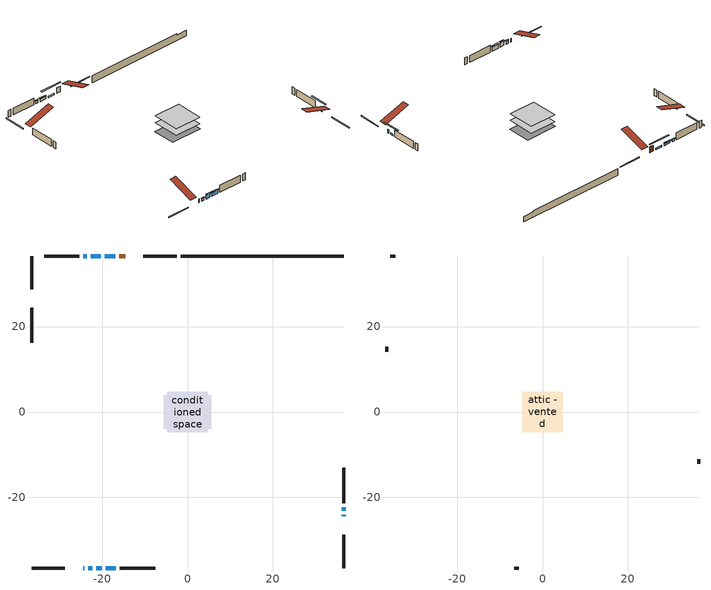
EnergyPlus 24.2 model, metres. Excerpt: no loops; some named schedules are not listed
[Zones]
conditioned space
 floor adiabatic (AdiabaticFloorConstruction): -4.7,-4.7 -4.7,4.7 4.7,4.7 4.7,-4.7 z0.69
 floor foundation (Slab1 construction): -5.56,-3.96 -5.56,3.96 5.56,3.96 5.56,-3.96 z-1.75
 wall outside (RimJoist1 construction): -2.53,36.5 -10.35,36.5 / -36.5,-36.5 -28.68,-36.5 / -36.5,36.5 -36.5,28.68 / 36.5,-36.5 36.5,-28.68 z0.69:0.99
 wall outside (AdiabaticWallConstruction 1): -14.61,36.5 -15.95,36.5 z0.69:2.72
 wall outside (AdiabaticWallConstruction): -24.42,-36.5 -24.1,-36.5 / 36.5,-24.42 36.5,-24.03 z0.69:1.91; -16.88,36.5 -19.39,36.5 z0.69:1.22; -20.32,36.5 -22.6,36.5 z0.69:1.53; -23.53,36.5 -24.37,36.5 z0.69:1.51; -23.17,-36.5 -22.33,-36.5 z0.69:1.63; -21.4,-36.5 -20.01,-36.5 z0.69:2.29; -19.08,-36.5 -16.77,-36.5 z0.69:2.09; 36.5,-23.1 36.5,-22.26 z0.69:1.23
 wall outside (Wall1 construction): -25.3,36.5 -33.56,36.5 / -15.84,-36.5 -7.57,-36.5 / -36.5,24.42 -36.5,16.15 / 36.5,-21.33 36.5,-13.07 z0.69:3.13
 wall foundation (FoundationWall1 construction): -1.61,36.5,-1.75 -1.61,36.5,0.69 32.68,36.5,0.69 32.68,36.5,0.22 36.5,36.5,0.22 36.5,36.5,-1.75
 window (WindowConstruction 5): -24.42,-36.5 -24.1,-36.5 z0.69:1.91
 window (WindowConstruction 8): -16.88,36.5 -19.39,36.5 z0.69:1.22
 window (WindowConstruction 6): 36.5,-24.42 36.5,-24.03 z0.69:1.91
 window (WindowConstruction): -20.32,36.5 -22.6,36.5 z0.69:1.53
 window (WindowConstruction 1): -23.53,36.5 -24.37,36.5 z0.69:1.5
 window (WindowConstruction 2): -23.17,-36.5 -22.33,-36.5 z0.69:1.63
 window (WindowConstruction 3): -21.4,-36.5 -20.01,-36.5 z0.69:2.29
 window (WindowConstruction 4): -19.08,-36.5 -16.77,-36.5 z0.69:2.09
 window (WindowConstruction 7): 36.5,-23.1 36.5,-22.26 z0.69:1.22
 door (Door): -14.61,36.5 -15.95,36.5 z0.69:2.72
 ceiling adiabatic (AdiabaticFloorConstruction): 4.7,-4.7 4.7,4.7 -4.7,4.7 -4.7,-4.7 z0.69
attic - vented
 floor to conditioned space (Floor1 construction Reversed): -4.69,-4.69 -4.69,4.69 4.69,4.69 4.69,-4.69 z3.13
 wall outside (Wall2 construction): -34.49,36.5 -35.57,36.5 / -6.64,-36.5 -5.57,-36.5 / -36.5,15.22 -36.5,14.15 / 36.5,-12.14 36.5,-11.07 z0.69:3.13
 roof outside (Roof1 construction): -13.68,36.5,3.13 -13.68,27.35,6.18 -11.27,27.35,6.18 -11.27,36.5,3.13; -25.35,-36.5,3.13 -25.35,-27.35,6.18 -27.76,-27.35,6.18 -27.76,-36.5,3.13; -36.5,25.35,3.13 -27.35,25.35,6.18 -27.35,27.76,6.18 -36.5,27.76,3.13; 36.5,-25.35,3.13 27.35,-25.35,6.18 27.35,-27.76,6.18 36.5,-27.76,3.13
shading: -22.03,36.5 -14.24,36.5 -14.24,36.91 -22.03,36.91 z3.86; -22.81,36.5 -20.12,36.5 -20.12,36.91 -22.81,36.91 z1.73; -24.57,36.5 -23.33,36.5 -23.33,36.91 -24.57,36.91 z1.7; -22.13,-36.5 -23.37,-36.5 -23.37,-36.91 -22.13,-36.91 z1.83; -19.8,-36.5 -21.6,-36.5 -21.6,-36.91 -19.8,-36.91 z2.49; -16.57,-36.5 -19.28,-36.5 -19.28,-36.91 -16.57,-36.91 z2.29; 36.5,-19.62 36.5,-25.74 36.91,-25.74 36.91,-19.62 z3.86
[Building]
Building 1: Terrain=Suburbs
[Site:Location]
Quebec Intl AP_QC: Latitude {deg}=46.8; Longitude {deg}=-71.38; Time Zone {hr}=-5; Elevation {m}=74; Keep Site Location Information=Yes
[Site:GroundTemperature:Shallow]
0.0108218, -2.24938, -2.43038, -1.3578, 2.94801, 7.23376, 10.9493, 13.303, 13.5029, 11.5886, 7.96783, 3.81355
[Site:WaterMainsTemperature]
Calculation Method=Schedule; Temperature Schedule=mains temperature schedule
[Material] Roughness=Rough; Thermal Absorptance=0.9
Name | Thickness {m} | Conductivity {W/m-K} | Density {kg/m3} | Specific Heat {J/kg-K} | Solar Absorptance | Visible Absorptance
asphalt or fiberglass shingles | 0.00635 | 0.162714 | 1121.4 | 1465.45 | 0.4 | 0.4
ceiling loosefill ins | 0.0846667 | 0.0480833 | 16.02 | 1046.75 | 0.7 | 0.7
ceiling stud and cavity | 0.1397 | 0.248704 | 65.682 | 1177.47 | 0.7 | 0.7
concrete 4.0 in. | 0.1016 | 1.803125 | 2242.8 | 837.4 | 0.7 | 0.7
concrete 8.0 in. | 0.2032 | 1.803125 | 2242.8 | 837.4 | 0.7 | 0.7
door material | 0.04445 | 0.188738 | 512.64 | 1214.23 | 0.7 | 0.7
exterior vertical ins | 0.00410374 | 0.029427 | 32.04 | 1214.23 | 0.7 | 0.7
floor covering | 0.0127 | 0.0433444 | 54.468 | 1339.84 | 0.6 | 0.6
floor rigid ins; wall rigid ins | 0.512978 | 0.029427 | 32.04 | 1214.23 | 0.7 | 0.7
floor stud and cavity | 0.1397 | 1.75129 | 37.0049 | 1207.88 | 0.7 | 0.7
furniture material conditioned space 1 | 0.1524 | 0.115458 | 640.8 | 1214.23 | 0.6 | 0.6
gypsum board | 0.0127 | 0.160291 | 801 | 837.4 | 0.6 | 0.6
gypsum board 1 | 0.0127 | 0.160291 | 801 | 837.4 | 0.7 | 0.7
osb sheathing 0.5 in. | 0.0127 | 0.115458 | 512.64 | 1214.23 | 0.7 | 0.7
osb sheathing 0.75 in. | 0.01905 | 0.115458 | 512.64 | 1214.23 | 0.7 | 0.7
osb sheathing 2.0 in. | 0.0508 | 0.115458 | 512.64 | 1214.23 | 0.7 | 0.7
rim joist stud and cavity | 0.0508 | 0.028213 | 125.044 | 1163.47 | 0.6 | 0.6
wall stud and cavity | 0.1397 | 0.0799781 | 139.0536 | 1170.24 | 0.7 | 0.7
wall stud and cavity 1 | 0.0889 | 6.1454 | 50.32683 | 1063.81 | 0.6 | 0.6
wall stud and cavity 2 | 0.0889 | 0.380278 | 52.3479 | 1209.89 | 0.7 | 0.7
wall stud and cavity 3 | 0.0889 | 0.391764 | 83.0341 | 1211.67 | 0.7 | 0.7
wood siding | 0.0254 | 0.102417 | 544.68 | 1172.36 | 0.4 | 0.4
wood siding 1 | 0.00254 | 0.102417 | 544.68 | 1172.36 | 0.4 | 0.4
wood siding 2; wood siding 3; wood siding 4 | 0.0254 | 0.102417 | 544.68 | 1172.36 | 0.7 | 0.7
[WindowMaterial:SimpleGlazingSystem]
Name | U-Factor {W/m2-K} | Solar Heat Gain Coefficient
WindowMaterial | 3.00537 | 0.53
WindowMaterial 1 | 3.0383 | 0.48
WindowMaterial 2 | 3.02581 | 0.5
WindowMaterial 3 | 2.95597 | 0.6
WindowMaterial 4 | 2.93098 | 0.63
WindowMaterial 5 | 4.88535 | 0.6
WindowMaterial 6 | 4.56171 | 0.5
WindowMaterial 7 | 3.05079 | 0.43
[Construction]
AdiabaticFloorConstruction: floor stud and cavity, floor rigid ins, osb sheathing 0.75 in., floor covering
AdiabaticWallConstruction: wood siding 3, wall rigid ins, wall stud and cavity 2, gypsum board
AdiabaticWallConstruction 1: wood siding 4, wall rigid ins, wall stud and cavity 2, gypsum board
Door: door material
Floor1 construction Reversed: gypsum board, ceiling stud and cavity, ceiling loosefill ins
FoundationWall1 construction: concrete 8.0 in., gypsum board 1
furniture construction conditioned space 1: furniture material conditioned space 1
PartitionWallConstruction: gypsum board, wall stud and cavity 3, gypsum board
RimJoist1 construction: wood siding 2, osb sheathing 2.0 in., rim joist stud and cavity
Roof1 construction: asphalt or fiberglass shingles
Slab1 construction: concrete 4.0 in.
Wall1 construction: wood siding, osb sheathing 0.5 in., wall stud and cavity, gypsum board
Wall2 construction: wood siding 1, wall stud and cavity 1
WindowConstruction: WindowMaterial
WindowConstruction 1: WindowMaterial 1
WindowConstruction 2: WindowMaterial 2
WindowConstruction 3: WindowMaterial 3
WindowConstruction 4: WindowMaterial 4
WindowConstruction 5: WindowMaterial 5
WindowConstruction 6: WindowMaterial 6
WindowConstruction 7; WindowConstruction 8: WindowMaterial 7
[Zone] Multiplier=1; Part of Total Floor Area=Yes
Name | Volume {m3}
attic - vented | 43.6345
conditioned space | 452.3
[Space]
Name | Zone | Volume {m3}
attic - vented 1 | attic - vented | 43.6345
conditioned space 1 | conditioned space | 452.3
[ZoneInfiltration:EffectiveLeakageArea]
infil attic - vented 1: Zone or Space=attic - vented 1; Schedule=Always On Discrete; Effective Air Leakage Area {cm2}=3255.51; Stack Coefficient=0.000381556; Wind Coefficient=1.31977e-05
[ZoneMixing]
whole house fan mix: Zone or Space=attic - vented; Schedule=Always On Continuous; Design Flow Rate Calculation Method=Flow/Zone; Design Flow Rate {m3/s}=0; Source Zone or Space=conditioned space
[SurfaceProperty:ExposedFoundationPerimeter]
Slab1: Exposed Perimeter Calculation Method=TotalExposedPerimeter; Total Exposed Perimeter {m}=38.101
[InternalMass] Zone or ZoneList=conditioned space; Space or SpaceList=conditioned space 1
Name | Construction | Surface Area {m2}
furniture mass conditioned space 1 | furniture construction conditioned space 1 | 70.5602
partition wall mass | PartitionWallConstruction | 176.401
[Lights]
interior lighting: Zone or ZoneList or Space or SpaceList=conditioned space 1; Schedule=interior lighting schedule; Design Level Calculation Method=LightingLevel; Lighting Level {W}=343.2; Return Air Fraction=0; Fraction Radiant=0.6; Fraction Visible=0.2; Fraction Replaceable=1
[People]
occupants: Zone or ZoneList or Space or SpaceList=conditioned space 1; Number of People Schedule=occupants schedule; Number of People Calculation Method=People; Number of People=3; Fraction Radiant=0.314171; Sensible Heat Fraction=0.56303; Activity Level Schedule=occupants activity schedule; Carbon Dioxide Generation Rate {m3/s-W}=0; Enable ASHRAE 55 Comfort Warnings=No; Mean Radiant Temperature Calculation Type=EnclosureAveraged
[ElectricEquipment] Zone or ZoneList or Space or SpaceList=conditioned space 1; Design Level Calculation Method=EquipmentLevel
Name | Schedule | Design Level {W} | Fraction Latent | Fraction Radiant | Fraction Lost
clothes dryer | clothes dryer schedule | 140.772 | 0.015 | 0.081 | 0.85
clothes washer | clothes washer schedule | 32.1985 | 0.03 | 0.162 | 0.7
cooking range | cooking range schedule | 215.147 | 0.08 | 0.432 | 0.2
dishwasher | dishwasher schedule | 66.8632 | 0.3 | 0.18 | 0.4
fridge | fridge schedule | 72.9452 | 0 | 0.6 | 0
mech vent house fan | mech vent house fan schedule | 0 | 0 | 0 | 1
mech vent house fan cfis | mech vent house fan cfis schedule | 0 | 0 | 0 | 0
mech vent range fan 0 | mech vent range fan 0 schedule | 57 | 0 | 0 | 1
misc plug loads | misc plug loads schedule | 494.7 | 0.045 | 0.513 | 0.1
whole house fan | Always On Discrete | 0 | 0 | 0 | 1
[OtherEquipment] Zone or ZoneList or Space or SpaceList=conditioned space 1; Design Level Calculation Method=EquipmentLevel
Name | Fuel Type | Schedule | Design Level {W} | Fraction Latent | Fraction Radiant | Fraction Lost
clothes dryer 1 | Electricity | clothes dryer schedule | 0 | 0.015 | 0.081 | 0.85
cooking range 1 | Electricity | cooking range schedule | 0 | 0.08 | 0.432 | 0.2
general water use latent | None | general water use schedule | 62.594 | 1 | 0 | 0
general water use sensible | None | general water use schedule | -61.6891 | 0 | 0.6 | 0
mech vent house fan latent load | None | Always On Discrete | 0 | 1 | 0 | 0
mech vent house fan sensible load | None | Always On Discrete | 0 | 0 | 0 | 0
water heater energy adjustment1 | Electricity | Always On Discrete | 0.01 | 0 | 0 | 1
[ZoneInfiltration:DesignFlowRate] Zone or ZoneList or Space or SpaceList=conditioned space 1; Schedule=Always On Discrete; Design Flow Rate Calculation Method=Flow/Zone; Design Flow Rate {m3/s}=0
infil flow; natural vent flow; whole house fan flow
[AvailabilityManager:Scheduled]
furnace airloop Availability Manager: Schedule=Always On Discrete
[Foundation:Kiva]
Foundation Kiva 1: Initial Indoor Air Temperature {C}=18; Wall Height Above Grade {m}=0.689976; Wall Depth Below Slab {m}=0.2032; Custom Block Material Name 1=exterior vertical ins; Custom Block Depth 1 {m}=2.43998; Custom Block X Position 1 {m}=0.2159; Custom Block Z Position 1 {m}=0
[Foundation:Kiva:Settings]
Soil Conductivity {W/m-K}=0.849921; Soil Density {kg/m3}=1842.3; Soil Specific Heat {J/kg-K}=418.7; Ground Solar Absorptivity=0.9; Ground Thermal Absorptivity=0.9; Ground Surface Roughness {m}=0.03; Far-Field Width {m}=40; Deep-Ground Boundary Condition=ZeroFlux; Deep-Ground Depth {m}=40; Minimum Cell Dimension {m}=0.2; Maximum Cell Growth Coefficient=3; Simulation Timestep=Timestep
[Exterior:Lights]
exterior lighting: Schedule=exterior lighting schedule; Design Level {W}=75.6
[EnergyManagementSystem:GlobalVariable]
furnace_airloop_Fan_RTF
infil_program_Qfan
infil_program_Qinf
natural_vent_program_Qnv
natural_vent_program_Qwhf
[EnergyManagementSystem:Sensor]
Name | Output:Variable or Output:Meter Index Key | Output:Variable or Output:Meter
airflow_gain | infil flow | Infiltration Sensible Heat Gain Energy
airflow_gain_1 | natural vent flow | Infiltration Sensible Heat Gain Energy
airflow_gain_2 | whole house fan flow | Infiltration Sensible Heat Gain Energy
airflow_loss | infil flow | Infiltration Sensible Heat Loss Energy
airflow_loss_1 | natural vent flow | Infiltration Sensible Heat Loss Energy
airflow_loss_2 | whole house fan flow | Infiltration Sensible Heat Loss Energy
clg_load_cond |  | Cooling:EnergyTransfer:Zone:CONDITIONED SPACE
clg_sp_s; clg_sp_s_1 | cooling setpoint | Schedule Value
clothes_dryer_exhaust_0_sch_s | clothes dryer exhaust 0 schedule | Schedule Value
cool_season | cooling season schedule | Schedule Value
htg_load_cond |  | Heating:EnergyTransfer:Zone:CONDITIONED SPACE
htg_sp_s; htg_sp_s_1 | heating setpoint | Schedule Value
ig_ee_conv | clothes dryer | Electric Equipment Convective Heating Energy
ig_ee_conv_2 | cooking range | Electric Equipment Convective Heating Energy
ig_ee_conv_4 | fridge | Electric Equipment Convective Heating Energy
ig_ee_conv_5 | misc plug loads | Electric Equipment Convective Heating Energy
ig_ee_conv_6 | whole house fan | Electric Equipment Convective Heating Energy
ig_ee_rad | clothes dryer | Electric Equipment Radiant Heating Energy
ig_ee_rad_2 | cooking range | Electric Equipment Radiant Heating Energy
ig_ee_rad_4 | fridge | Electric Equipment Radiant Heating Energy
ig_ee_rad_5 | misc plug loads | Electric Equipment Radiant Heating Energy
ig_ee_rad_6 | whole house fan | Electric Equipment Radiant Heating Energy
ig_lgt_conv | interior lighting | Lights Convective Heating Energy
ig_lgt_rad | interior lighting | Lights Radiant Heating Energy
ig_lgt_vis | interior lighting | Lights Visible Radiation Heating Energy
ig_oe_conv | clothes dryer 1 | Other Equipment Convective Heating Energy
ig_oe_conv_1 | cooking range 1 | Other Equipment Convective Heating Energy
ig_oe_conv_2 | general water use latent | Other Equipment Convective Heating Energy
ig_oe_conv_3 | general water use sensible | Other Equipment Convective Heating Energy
ig_oe_conv_4 | water heater energy adjustment1 | Other Equipment Convective Heating Energy
ig_oe_rad | clothes dryer 1 | Other Equipment Radiant Heating Energy
ig_oe_rad_1 | cooking range 1 | Other Equipment Radiant Heating Energy
ig_oe_rad_2 | general water use latent | Other Equipment Radiant Heating Energy
ig_oe_rad_3 | general water use sensible | Other Equipment Radiant Heating Energy
ig_oe_rad_4 | water heater energy adjustment1 | Other Equipment Radiant Heating Energy
ig_ppl_conv | occupants | People Convective Heating Energy
ig_ppl_rad | occupants | People Radiant Heating Energy
im_conv | furniture mass conditioned space 1 | Surface Inside Face Convection Heat Gain Energy
im_conv_1 | partition wall mass | Surface Inside Face Convection Heat Gain Energy
im_ig | furniture mass conditioned space 1 | Surface Inside Face Internal Gains Radiation Heat Gain Energy
im_ig_1 | partition wall mass | Surface Inside Face Internal Gains Radiation Heat Gain Energy
im_lgt | furniture mass conditioned space 1 | Surface Inside Face Lights Radiation Heat Gain Energy
im_lgt_1 | partition wall mass | Surface Inside Face Lights Radiation Heat Gain Energy
im_sol | furniture mass conditioned space 1 | Surface Inside Face Solar Radiation Heat Gain Energy
im_sol_1 | partition wall mass | Surface Inside Face Solar Radiation Heat Gain Energy
im_surf | furniture mass conditioned space 1 | Surface Inside Face Net Surface Thermal Radiation Heat Gain Energy
im_surf_1 | partition wall mass | Surface Inside Face Net Surface Thermal Radiation Heat Gain Energy
mech_vent_range_fan_0_sch_s | mech vent range fan 0 schedule | Schedule Value
mv_conv | mech vent house fan | Electric Equipment Convective Heating Energy
mv_conv_1 | mech vent house fan cfis | Electric Equipment Convective Heating Energy
mv_conv_2 | mech vent range fan 0 | Electric Equipment Convective Heating Energy
mv_conv_3 | mech vent house fan latent load | Other Equipment Convective Heating Energy
mv_conv_4 | mech vent house fan sensible load | Other Equipment Convective Heating Energy
mv_rad | mech vent house fan | Electric Equipment Radiant Heating Energy
mv_rad_1 | mech vent house fan cfis | Electric Equipment Radiant Heating Energy
mv_rad_2 | mech vent range fan 0 | Electric Equipment Radiant Heating Energy
mv_rad_3 | mech vent house fan latent load | Other Equipment Radiant Heating Energy
mv_rad_4 | mech vent house fan sensible load | Other Equipment Radiant Heating Energy
natural_vent_s | natural vent schedule | Schedule Value
out_pb_s |  | Site Outdoor Air Barometric Pressure
out_wt_s |  | Site Outdoor Air Humidity Ratio
site_vw_s |  | Site Wind Speed
ss_back_out | Window1 | Surface Window Shortwave from Zone Back Out Window Heat Transfer Rate
ss_back_out_1 | Window10 | Surface Window Shortwave from Zone Back Out Window Heat Transfer Rate
ss_back_out_2 | Window2 | Surface Window Shortwave from Zone Back Out Window Heat Transfer Rate
ss_back_out_3 | Window3 | Surface Window Shortwave from Zone Back Out Window Heat Transfer Rate
ss_back_out_4 | Window4 | Surface Window Shortwave from Zone Back Out Window Heat Transfer Rate
ss_back_out_5 | Window6 | Surface Window Shortwave from Zone Back Out Window Heat Transfer Rate
ss_back_out_6 | Window7 | Surface Window Shortwave from Zone Back Out Window Heat Transfer Rate
ss_back_out_7 | Window8 | Surface Window Shortwave from Zone Back Out Window Heat Transfer Rate
ss_back_out_8 | Window9 | Surface Window Shortwave from Zone Back Out Window Heat Transfer Rate
ss_conv | Door1 | Surface Inside Face Convection Heat Gain Energy
ss_conv_1 | Window1 | Surface Inside Face Convection Heat Gain Energy
ss_conv_2 | Window10 | Surface Inside Face Convection Heat Gain Energy
ss_conv_3 | Window2 | Surface Inside Face Convection Heat Gain Energy
ss_conv_4 | Window3 | Surface Inside Face Convection Heat Gain Energy
ss_conv_5 | Window4 | Surface Inside Face Convection Heat Gain Energy
ss_conv_6 | Window6 | Surface Inside Face Convection Heat Gain Energy
ss_conv_7 | Window7 | Surface Inside Face Convection Heat Gain Energy
ss_conv_8 | Window8 | Surface Inside Face Convection Heat Gain Energy
ss_conv_9 | Window9 | Surface Inside Face Convection Heat Gain Energy
ss_ig | Door1 | Surface Inside Face Internal Gains Radiation Heat Gain Energy
ss_ig_1 | Window1 | Surface Inside Face Internal Gains Radiation Heat Gain Energy
ss_ig_2 | Window10 | Surface Inside Face Internal Gains Radiation Heat Gain Energy
ss_ig_3 | Window2 | Surface Inside Face Internal Gains Radiation Heat Gain Energy
ss_ig_4 | Window3 | Surface Inside Face Internal Gains Radiation Heat Gain Energy
ss_ig_5 | Window4 | Surface Inside Face Internal Gains Radiation Heat Gain Energy
ss_ig_6 | Window6 | Surface Inside Face Internal Gains Radiation Heat Gain Energy
ss_ig_7 | Window7 | Surface Inside Face Internal Gains Radiation Heat Gain Energy
ss_ig_8 | Window8 | Surface Inside Face Internal Gains Radiation Heat Gain Energy
ss_ig_9 | Window9 | Surface Inside Face Internal Gains Radiation Heat Gain Energy
ss_lgt | Door1 | Surface Inside Face Lights Radiation Heat Gain Energy
ss_sol | Door1 | Surface Inside Face Solar Radiation Heat Gain Energy
ss_surf | Door1 | Surface Inside Face Net Surface Thermal Radiation Heat Gain Energy
ss_surf_1 | Window1 | Surface Inside Face Net Surface Thermal Radiation Heat Gain Energy
ss_surf_2 | Window10 | Surface Inside Face Net Surface Thermal Radiation Heat Gain Energy
ss_surf_3 | Window2 | Surface Inside Face Net Surface Thermal Radiation Heat Gain Energy
ss_surf_4 | Window3 | Surface Inside Face Net Surface Thermal Radiation Heat Gain Energy
ss_surf_5 | Window4 | Surface Inside Face Net Surface Thermal Radiation Heat Gain Energy
ss_surf_6 | Window6 | Surface Inside Face Net Surface Thermal Radiation Heat Gain Energy
ss_surf_7 | Window7 | Surface Inside Face Net Surface Thermal Radiation Heat Gain Energy
ss_surf_8 | Window8 | Surface Inside Face Net Surface Thermal Radiation Heat Gain Energy
ss_surf_9 | Window9 | Surface Inside Face Net Surface Thermal Radiation Heat Gain Energy
ss_trans_in | Window1 | Surface Window Transmitted Solar Radiation Rate
ss_trans_in_1 | Window10 | Surface Window Transmitted Solar Radiation Rate
ss_trans_in_2 | Window2 | Surface Window Transmitted Solar Radiation Rate
ss_trans_in_3 | Window3 | Surface Window Transmitted Solar Radiation Rate
ss_trans_in_4 | Window4 | Surface Window Transmitted Solar Radiation Rate
ss_trans_in_5 | Window6 | Surface Window Transmitted Solar Radiation Rate
ss_trans_in_6 | Window7 | Surface Window Transmitted Solar Radiation Rate
ss_trans_in_7 | Window8 | Surface Window Transmitted Solar Radiation Rate
ss_trans_in_8 | Window9 | Surface Window Transmitted Solar Radiation Rate
ss_trans_out | Window1 | Surface Inside Face Initial Transmitted Diffuse Transmitted Out Window Solar Radiation Rate
ss_trans_out_1 | Window10 | Surface Inside Face Initial Transmitted Diffuse Transmitted Out Window Solar Radiation Rate
ss_trans_out_2 | Window2 | Surface Inside Face Initial Transmitted Diffuse Transmitted Out Window Solar Radiation Rate
ss_trans_out_3 | Window3 | Surface Inside Face Initial Transmitted Diffuse Transmitted Out Window Solar Radiation Rate
ss_trans_out_4 | Window4 | Surface Inside Face Initial Transmitted Diffuse Transmitted Out Window Solar Radiation Rate
ss_trans_out_5 | Window6 | Surface Inside Face Initial Transmitted Diffuse Transmitted Out Window Solar Radiation Rate
ss_trans_out_6 | Window7 | Surface Inside Face Initial Transmitted Diffuse Transmitted Out Window Solar Radiation Rate
ss_trans_out_7 | Window8 | Surface Inside Face Initial Transmitted Diffuse Transmitted Out Window Solar Radiation Rate
ss_trans_out_8 | Window9 | Surface Inside Face Initial Transmitted Diffuse Transmitted Out Window Solar Radiation Rate
s_conv | Floor1 | Surface Inside Face Convection Heat Gain Energy
s_conv_1 | FoundationWall1 | Surface Inside Face Convection Heat Gain Energy
s_conv_10 | Wall1:180 | Surface Inside Face Convection Heat Gain Energy
s_conv_11 | Wall1:270 | Surface Inside Face Convection Heat Gain Energy
s_conv_12 | Wall1:90 | Surface Inside Face Convection Heat Gain Energy
s_conv_2 | inferred conditioned ceiling | Surface Inside Face Convection Heat Gain Energy
s_conv_3 | inferred conditioned floor | Surface Inside Face Convection Heat Gain Energy
s_conv_4 | RimJoist1:0 | Surface Inside Face Convection Heat Gain Energy
s_conv_5 | RimJoist1:180 | Surface Inside Face Convection Heat Gain Energy
s_conv_6 | RimJoist1:270 | Surface Inside Face Convection Heat Gain Energy
s_conv_7 | RimJoist1:90 | Surface Inside Face Convection Heat Gain Energy
s_conv_8 | Slab1 | Surface Inside Face Convection Heat Gain Energy
s_conv_9 | Wall1:0 | Surface Inside Face Convection Heat Gain Energy
s_ig | Floor1 | Surface Inside Face Internal Gains Radiation Heat Gain Energy
s_ig_1 | FoundationWall1 | Surface Inside Face Internal Gains Radiation Heat Gain Energy
s_ig_10 | Wall1:180 | Surface Inside Face Internal Gains Radiation Heat Gain Energy
s_ig_11 | Wall1:270 | Surface Inside Face Internal Gains Radiation Heat Gain Energy
s_ig_12 | Wall1:90 | Surface Inside Face Internal Gains Radiation Heat Gain Energy
s_ig_2 | inferred conditioned ceiling | Surface Inside Face Internal Gains Radiation Heat Gain Energy
s_ig_3 | inferred conditioned floor | Surface Inside Face Internal Gains Radiation Heat Gain Energy
s_ig_4 | RimJoist1:0 | Surface Inside Face Internal Gains Radiation Heat Gain Energy
s_ig_5 | RimJoist1:180 | Surface Inside Face Internal Gains Radiation Heat Gain Energy
s_ig_6 | RimJoist1:270 | Surface Inside Face Internal Gains Radiation Heat Gain Energy
s_ig_7 | RimJoist1:90 | Surface Inside Face Internal Gains Radiation Heat Gain Energy
s_ig_8 | Slab1 | Surface Inside Face Internal Gains Radiation Heat Gain Energy
s_ig_9 | Wall1:0 | Surface Inside Face Internal Gains Radiation Heat Gain Energy
s_lgt | Floor1 | Surface Inside Face Lights Radiation Heat Gain Energy
s_lgt_1 | FoundationWall1 | Surface Inside Face Lights Radiation Heat Gain Energy
s_lgt_10 | Wall1:180 | Surface Inside Face Lights Radiation Heat Gain Energy
s_lgt_11 | Wall1:270 | Surface Inside Face Lights Radiation Heat Gain Energy
s_lgt_12 | Wall1:90 | Surface Inside Face Lights Radiation Heat Gain Energy
s_lgt_2 | inferred conditioned ceiling | Surface Inside Face Lights Radiation Heat Gain Energy
s_lgt_3 | inferred conditioned floor | Surface Inside Face Lights Radiation Heat Gain Energy
s_lgt_4 | RimJoist1:0 | Surface Inside Face Lights Radiation Heat Gain Energy
s_lgt_5 | RimJoist1:180 | Surface Inside Face Lights Radiation Heat Gain Energy
s_lgt_6 | RimJoist1:270 | Surface Inside Face Lights Radiation Heat Gain Energy
s_lgt_7 | RimJoist1:90 | Surface Inside Face Lights Radiation Heat Gain Energy
s_lgt_8 | Slab1 | Surface Inside Face Lights Radiation Heat Gain Energy
s_lgt_9 | Wall1:0 | Surface Inside Face Lights Radiation Heat Gain Energy
s_sol | Floor1 | Surface Inside Face Solar Radiation Heat Gain Energy
s_sol_1 | FoundationWall1 | Surface Inside Face Solar Radiation Heat Gain Energy
s_sol_10 | Wall1:180 | Surface Inside Face Solar Radiation Heat Gain Energy
s_sol_11 | Wall1:270 | Surface Inside Face Solar Radiation Heat Gain Energy
s_sol_12 | Wall1:90 | Surface Inside Face Solar Radiation Heat Gain Energy
s_sol_2 | inferred conditioned ceiling | Surface Inside Face Solar Radiation Heat Gain Energy
s_sol_3 | inferred conditioned floor | Surface Inside Face Solar Radiation Heat Gain Energy
s_sol_4 | RimJoist1:0 | Surface Inside Face Solar Radiation Heat Gain Energy
s_sol_5 | RimJoist1:180 | Surface Inside Face Solar Radiation Heat Gain Energy
s_sol_6 | RimJoist1:270 | Surface Inside Face Solar Radiation Heat Gain Energy
s_sol_7 | RimJoist1:90 | Surface Inside Face Solar Radiation Heat Gain Energy
s_sol_8 | Slab1 | Surface Inside Face Solar Radiation Heat Gain Energy
